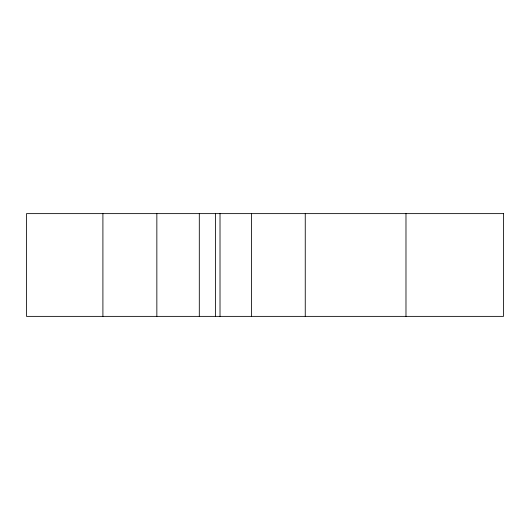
<?xml version="1.0" encoding="UTF-8"?>
<svg xmlns="http://www.w3.org/2000/svg" width="530" height="530" viewBox="0 0 530 530"><rect width="100%" height="100%" fill="white"/><g stroke="black" fill="none" stroke-linecap="round" stroke-linejoin="round"><path stroke-width="0.79" d="M405.98 213.63L405.98 316.37M305.253 213.63L305.253 316.37M251.478 213.63L251.478 316.37M220.016 213.63L220.016 316.37M215.597 213.63L215.597 316.37M199.306 213.63L199.306 316.37M156.847 213.63L156.847 316.37M102.906 213.63L102.906 316.37M503.5 213.63L26.5 213.63L26.5 316.37L503.5 316.37L503.5 213.63"/></g></svg>
